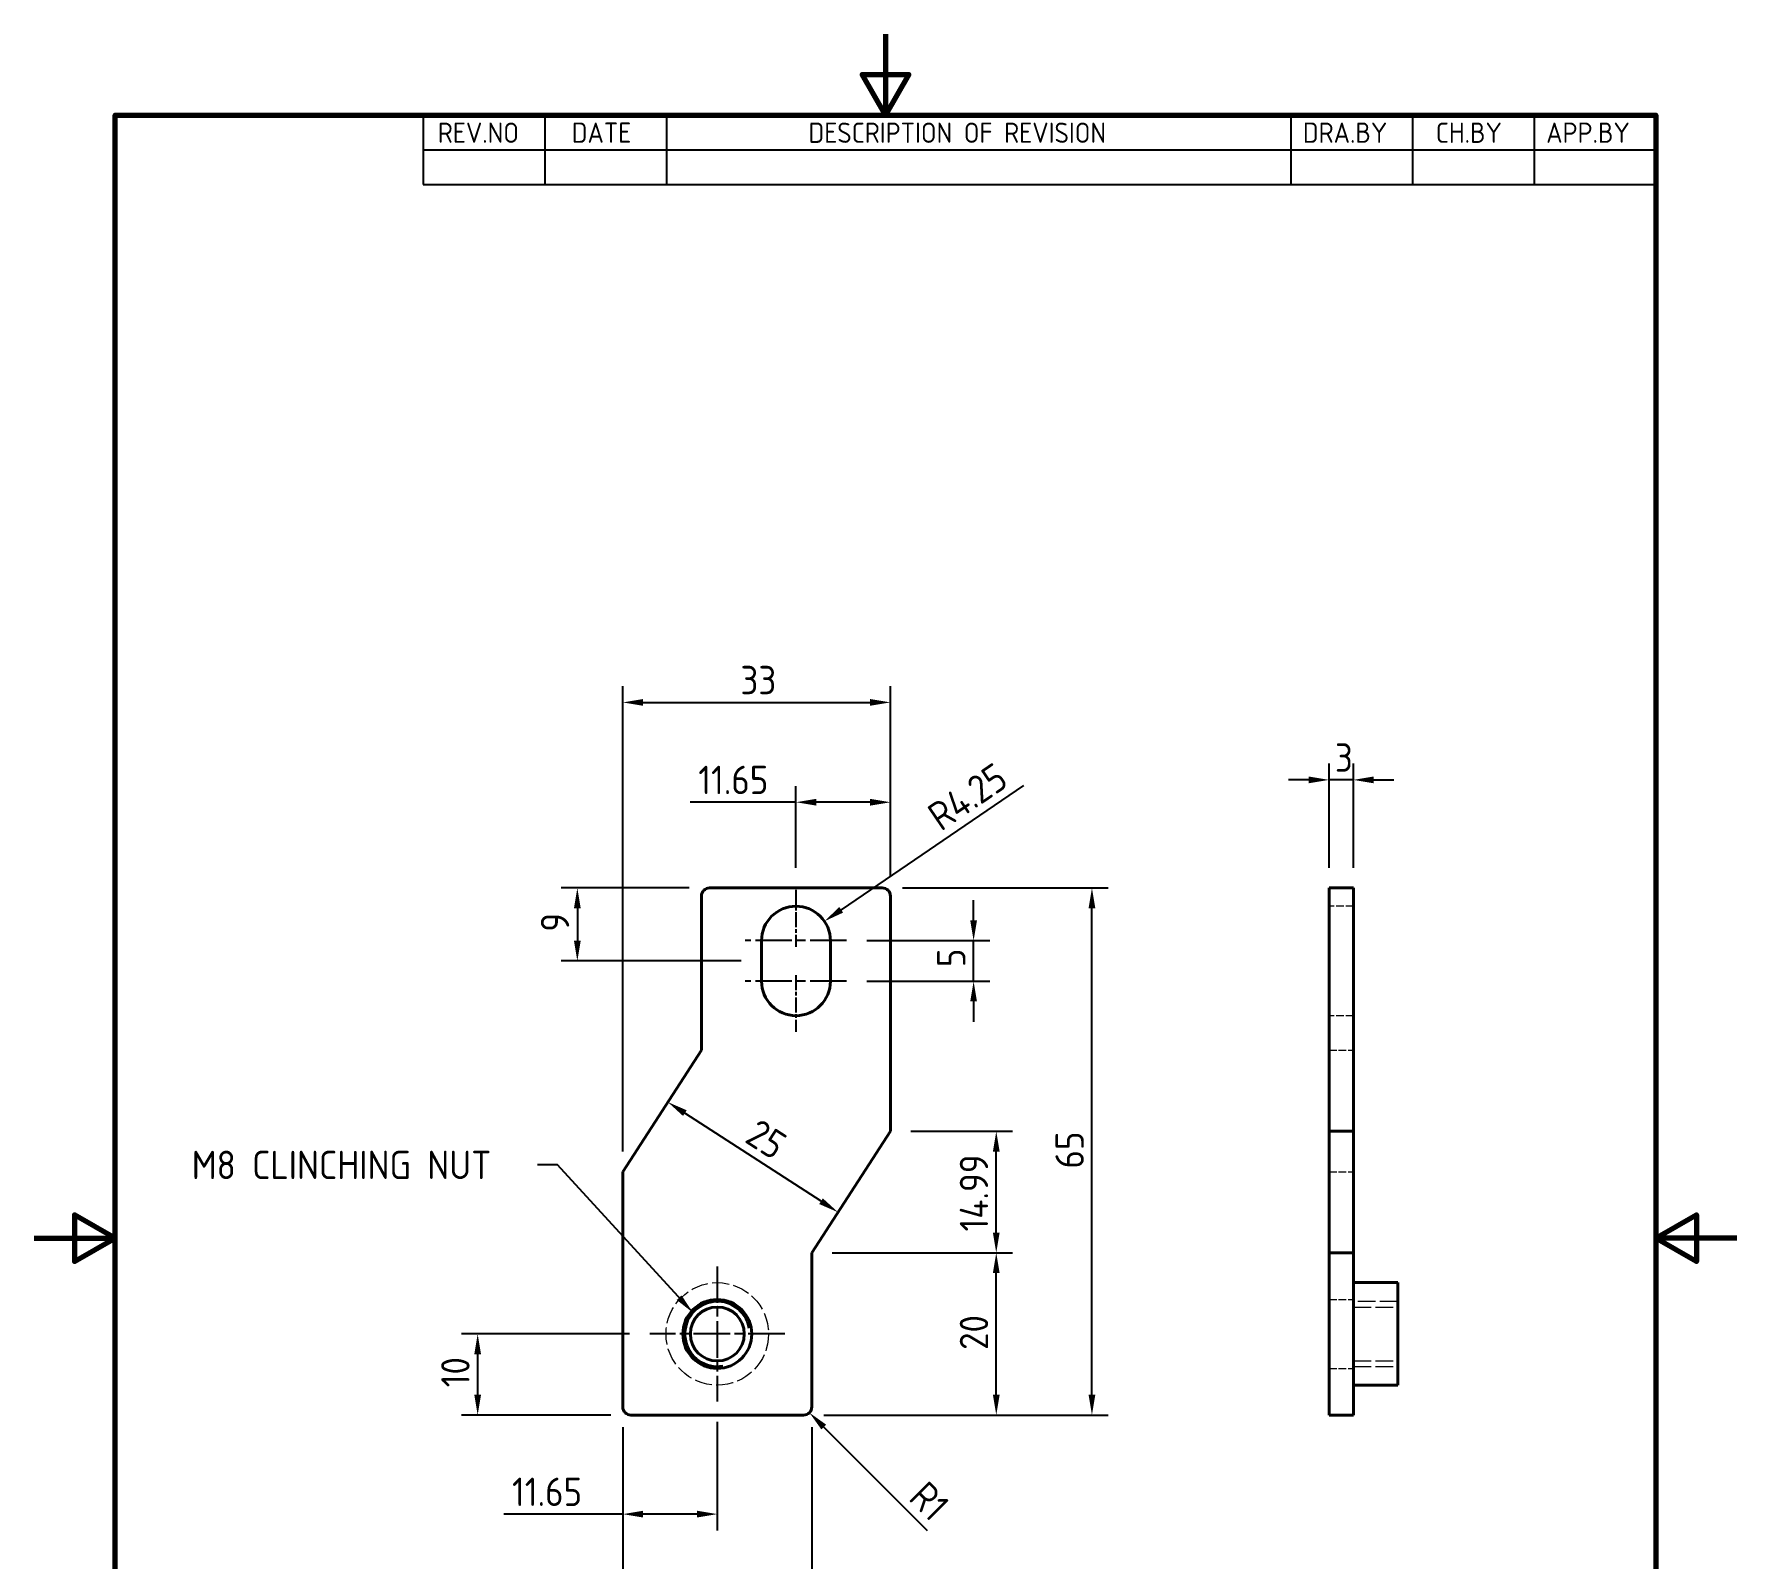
# Model space of a CAD drawing. Header units: millimetres. Extents: x 0 to 210, y 0 to 297.
# Drawn here: x 0 to 210, y 109 to 297 of the extents above; entities that cross this region are included whole.
import ezdxf

# ---------------------------------------------------------------- set-up
doc = ezdxf.new("R2010")
doc.units = ezdxf.units.MM
doc.linetypes.add('CHAIN', pattern=[0.35429999999999995, 0.2362, -0.0295, 0.0591, -0.0295])
doc.linetypes.add('DASHED', pattern=[0.2067, 0.1654, -0.0413])
doc.layers.get('0').update_dxf_attribs({"color": 3, "lineweight": 25})
for name, color, linetype, lineweight in [('가려진 것(ISO)', 2, 'DASHED', 18), ('가시적인 것(ISO)', 3, 'Continuous', 40), ('가시적인 좁은 것(ISO)', 3, 'Continuous', 35), ('경계(ISO)', 7, 'Continuous', 70), ('기호(ISO)', 5, 'Continuous', 25), ('중심 표식(ISO)', 1, 'Continuous', 25), ('치수(ISO)', 7, 'Continuous', 25)]:
    doc.layers.add(name, color=color, linetype=linetype, lineweight=lineweight)
doc.styles.add('ISO Proportiona M2B', font='isocp.shx')
doc.styles.add('치수 텍스트_PSTEK_POSCO', font='isocp.shx')
doc.dimstyles.new('치수_PSTEK_POSCO', dxfattribs={"dimtxt": 3.5, "dimasz": 2.5, "dimexe": 2, "dimexo": 2.5, "dimgap": 1, "dimtad": 1, "dimrnd": 1e-08, "dimdsep": 46, "dimtxsty": '치수 텍스트_PSTEK_POSCO', "dimcen": 0.09, "dimdle": 10, "dimclrd": 7, "dimclre": 7, "dimclrt": 2, "dimadec": 1, "dimazin": 2, "dimtfac": 1, "dimtmove": 0, "dimatfit": 3, "dimfxl": 0, "dimtolj": 1, "dimlwd": -1, "dimlwe": -1, "dimarcsym": 0})
doc.dimstyles.new('치수_PSTEK_POSCO$7', dxfattribs={"dimtxt": 3.5, "dimasz": 2.5, "dimexe": 2, "dimexo": 2.5, "dimgap": 1, "dimtad": 1, "dimrnd": 1e-08, "dimdsep": 46, "dimtxsty": '치수 텍스트_PSTEK_POSCO', "dimcen": 0.09, "dimdle": 10, "dimclrd": 7, "dimclre": 7, "dimclrt": 2, "dimadec": 1, "dimazin": 2, "dimtfac": 1, "dimtmove": 0, "dimatfit": 3, "dimfxl": 0, "dimtolj": 1, "dimlwd": -1, "dimlwe": -1, "dimarcsym": 0})

# ---------------------------------------------------------------- blocks, each defined once
blk = doc.blocks.new('경계 Default Border')
at = {"layer": '경계(ISO)', "flags": 128}
for points in [[(105, 297.0000076293945), (105, 287.0000076293945), (102.1132469177246, 292.0000076293945), (107.8867530822754, 292.0000076293945), (105, 287.0000076293945)], [(10, 10), (10, 287.0000076293945), (200, 287.0000076293945), (200, 10), (10, 10)], [(0, 148.5000038146973), (10, 148.5000038146973), (5, 151.3867473602295), (5, 145.6132507324219), (10, 148.5000038146973)], [(210, 148.5000038146973), (200, 148.5000038146973), (205, 151.3867473602295), (205, 145.6132507324219), (200, 148.5000038146973)]]:
    blk.add_lwpolyline(points, dxfattribs=at)
blk = doc.blocks.new('리비전 내역')
at = {"layer": '기호(ISO)'}
for p, q in [((48.00000000000001, 287.0000076293945), (200, 287.0000076293945)), ((48.00000000000001, 287.0000076293945), (48.00000000000001, 282.7200076293945)), ((63.00000000000001, 287.0000076293945), (63.00000000000001, 282.7200076293945)), ((78, 287.0000076293945), (78, 282.7200076293945)), ((155, 287.0000076293945), (155, 282.7200076293945)), ((170, 287.0000076293945), (170, 282.7200076293945)), ((185, 287.0000076293945), (185, 282.7200076293945)), ((200, 287.0000076293945), (200, 282.7200076293945)), ((48.00000000000001, 282.7200076293945), (200, 282.7200076293945)), ((48.00000000000001, 282.7200076293945), (48.00000000000001, 278.4400076293945)), ((63.00000000000001, 282.7200076293945), (63.00000000000001, 278.4400076293945)), ((78, 282.7200076293945), (78, 278.4400076293945)), ((155, 282.7200076293945), (155, 278.4400076293945)), ((170, 282.7200076293945), (170, 278.4400076293945)), ((185, 282.7200076293945), (185, 278.4400076293945)), ((200, 282.7200076293945), (200, 278.4400076293945)), ((48.00000000000001, 278.4400076293945), (200, 278.4400076293945))]:
    blk.add_line(p, q, dxfattribs=at)
at = {"layer": '기호(ISO)', "color": 2, "char_height": 2.5, "attachment_point": 7, "style": 'ISO Proportiona M2B'}
for s, insert in [('REV.NO', (49.7871163682308, 283.5831900503393)), ('DATE', (66.31423177283666, 283.5831900503393)), ('DESCRIPTION OF REVISION', (95.50702043336295, 283.5831900503393)), ('DRA.BY', (156.4757339553203, 283.5831900503393)), ('CH.BY', (172.8642915086116, 283.5831900503393)), ('APP.BY', (186.4777339604403, 283.5831900503393))]:
    blk.add_mtext(s, dxfattribs=dict(at, insert=insert))
blk = doc.blocks.new('*D22')
at = {"layer": 'Defpoints', "color": 0, "transparency": 16777216}
for p in [(84.2577221024208, 128.3722852944164), (72.6077221024208, 127.6972852944164), (84.2577221024208, 114.4789724809717)]:
    blk.add_point(p, dxfattribs=at)
at = {"layer": '치수(ISO)', "color": 7, "transparency": 16777216}
for p, q in [((72.6077221024208, 125.1972852944164), (72.6077221024208, 112.4789724809717)), ((84.2577221024208, 125.8722852944164), (84.2577221024208, 112.4789724809717)), ((72.6077221024208, 114.4789724809717), (57.94531298195918, 114.4789724809717)), ((81.7577221024208, 114.4789724809717), (75.1077221024208, 114.4789724809717))]:
    blk.add_line(p, q, dxfattribs=at)
for points in [[(75.1077221024208, 114.8956391476384), (75.1077221024208, 114.062305814305), (72.6077221024208, 114.4789724809717)], [(81.7577221024208, 114.8956391476384), (81.7577221024208, 114.062305814305), (84.2577221024208, 114.4789724809717)]]:
    blk.add_solid(points, dxfattribs=at)
at = {"layer": '치수(ISO)', "color": 2, "transparency": 16777216, "insert": (58.94531298195918, 117.2289724809717), "char_height": 3.5, "attachment_point": 4, "style": '치수 텍스트_PSTEK_POSCO'}
blk.add_mtext('\\A1;11.65', dxfattribs=at)
blk = doc.blocks.new('*D23')
at = {"layer": 'Defpoints', "color": 0, "transparency": 16777216}
for p in [(72.6077221024208, 127.6972852944164), (95.90772210242079, 127.6972852944164), (95.90772210242079, 100.1815414469626)]:
    blk.add_point(p, dxfattribs=at)
at = {"layer": '치수(ISO)', "color": 7, "transparency": 16777216}
for p, q in [((72.6077221024208, 125.1972852944164), (72.6077221024208, 98.18154144696263)), ((95.90772210242079, 125.1972852944164), (95.90772210242079, 98.18154144696263)), ((75.1077221024208, 100.1815414469626), (93.40772210242079, 100.1815414469626))]:
    blk.add_line(p, q, dxfattribs=at)
for points in [[(75.1077221024208, 100.5982081136293), (75.1077221024208, 99.76487478029595), (72.6077221024208, 100.1815414469626)], [(93.40772210242079, 100.5982081136293), (93.40772210242079, 99.76487478029595), (95.90772210242079, 100.1815414469626)]]:
    blk.add_solid(points, dxfattribs=at)
at = {"layer": '치수(ISO)', "color": 2, "transparency": 16777216, "insert": (80.46579575262754, 102.9318859351516), "char_height": 3.5, "attachment_point": 4, "style": '치수 텍스트_PSTEK_POSCO'}
blk.add_mtext('\\A1;23.3', dxfattribs=at)
blk = doc.blocks.new('*D24')
at = {"layer": 'Defpoints', "color": 0, "transparency": 16777216}
for p in [(54.70686728657115, 136.6972852944164), (75.9327221024208, 136.6972852944164), (73.6077221024208, 126.6972852944164)]:
    blk.add_point(p, dxfattribs=at)
at = {"layer": '치수(ISO)', "color": 7, "transparency": 16777216}
for p, q in [((73.4327221024208, 136.6972852944164), (52.70686728657115, 136.6972852944164)), ((54.70686728657115, 129.1972852944164), (54.70686728657115, 134.1972852944164)), ((71.1077221024208, 126.6972852944164), (52.70686728657115, 126.6972852944164))]:
    blk.add_line(p, q, dxfattribs=at)
for points in [[(54.29020061990448, 134.1972852944164), (55.12353395323781, 134.1972852944164), (54.70686728657115, 136.6972852944164)], [(54.29020061990448, 129.1972852944164), (55.12353395323781, 129.1972852944164), (54.70686728657115, 126.6972852944164)]]:
    blk.add_solid(points, dxfattribs=at)
at = {"layer": '치수(ISO)', "color": 2, "transparency": 16777216, "insert": (51.95686728657112, 130.1209073416605), "char_height": 3.5, "attachment_point": 4, "rotation": 90, "style": '치수 텍스트_PSTEK_POSCO'}
blk.add_mtext('\\A1;10', dxfattribs=at)
blk = doc.blocks.new('*D25')
at = {"layer": 'Defpoints', "color": 0, "transparency": 16777216}
for p in [(95.9077221024208, 146.6972852944164), (118.6596436393779, 146.6972852944164), (94.90772210242079, 126.6972852944164)]:
    blk.add_point(p, dxfattribs=at)
at = {"layer": '치수(ISO)', "color": 7, "transparency": 16777216}
for p, q in [((98.4077221024208, 146.6972852944164), (120.6596436393779, 146.6972852944164)), ((118.6596436393779, 129.1972852944164), (118.6596436393779, 144.1972852944164)), ((97.40772210242079, 126.6972852944164), (120.6596436393779, 126.6972852944164))]:
    blk.add_line(p, q, dxfattribs=at)
for points in [[(118.2429769727112, 144.1972852944164), (119.0763103060445, 144.1972852944164), (118.6596436393779, 146.6972852944164)], [(118.2429769727112, 129.1972852944164), (119.0763103060445, 129.1972852944164), (118.6596436393779, 126.6972852944164)]]:
    blk.add_solid(points, dxfattribs=at)
at = {"layer": '치수(ISO)', "color": 2, "transparency": 16777216, "insert": (115.9092991511889, 134.7264683652825), "char_height": 3.5, "attachment_point": 4, "rotation": 90, "style": '치수 텍스트_PSTEK_POSCO'}
blk.add_mtext('\\A1;20', dxfattribs=at)
blk = doc.blocks.new('*D26')
at = {"layer": 'Defpoints', "color": 0, "transparency": 16777216}
for p in [(105.6077221024208, 161.6868316992887), (118.6596436393779, 161.6868316992887), (95.9077221024208, 146.6972852944164)]:
    blk.add_point(p, dxfattribs=at)
at = {"layer": '치수(ISO)', "color": 7, "transparency": 16777216}
for p, q in [((108.1077221024208, 161.6868316992887), (120.6596436393779, 161.6868316992887)), ((118.6596436393779, 149.1972852944164), (118.6596436393779, 159.1868316992887)), ((98.4077221024208, 146.6972852944164), (120.6596436393779, 146.6972852944164))]:
    blk.add_line(p, q, dxfattribs=at)
for points in [[(118.2429769727112, 159.1868316992887), (119.0763103060445, 159.1868316992887), (118.6596436393779, 161.6868316992887)], [(118.2429769727112, 149.1972852944164), (119.0763103060445, 149.1972852944164), (118.6596436393779, 146.6972852944164)]]:
    blk.add_solid(points, dxfattribs=at)
at = {"layer": '치수(ISO)', "color": 2, "transparency": 16777216, "insert": (115.9096436393778, 149.3356548302345), "char_height": 3.5, "attachment_point": 4, "rotation": 90, "style": '치수 텍스트_PSTEK_POSCO'}
blk.add_mtext('\\A1;14.99', dxfattribs=at)
blk = doc.blocks.new('*D27')
at = {"layer": 'Defpoints', "color": 0, "transparency": 16777216}
for p in [(104.6077221024208, 191.6972852944164), (130.4567577238762, 191.6972852944164), (94.90772210242079, 126.6972852944164)]:
    blk.add_point(p, dxfattribs=at)
at = {"layer": '치수(ISO)', "color": 7, "transparency": 16777216}
for p, q in [((107.1077221024208, 191.6972852944164), (132.4567577238762, 191.6972852944164)), ((130.4567577238762, 129.1972852944164), (130.4567577238762, 189.1972852944164)), ((97.40772210242079, 126.6972852944164), (132.4567577238762, 126.6972852944164))]:
    blk.add_line(p, q, dxfattribs=at)
for points in [[(130.0400910572095, 189.1972852944164), (130.8734243905429, 189.1972852944164), (130.4567577238762, 191.6972852944164)], [(130.0400910572095, 129.1972852944164), (130.8734243905429, 129.1972852944164), (130.4567577238762, 126.6972852944164)]]:
    blk.add_solid(points, dxfattribs=at)
at = {"layer": '치수(ISO)', "color": 2, "transparency": 16777216, "insert": (127.7067577238762, 157.0950735115523), "char_height": 3.5, "attachment_point": 4, "rotation": 90, "style": '치수 텍스트_PSTEK_POSCO'}
blk.add_mtext('\\A1;65', dxfattribs=at)
blk = doc.blocks.new('*D28')
at = {"layer": 'Defpoints', "color": 0, "transparency": 16777216}
for p in [(105.6077221024208, 214.5801863587698), (105.6077221024208, 190.6972852944164), (72.6077221024208, 156.7077388895441)]:
    blk.add_point(p, dxfattribs=at)
at = {"layer": '치수(ISO)', "color": 7, "transparency": 16777216}
for p, q in [((72.6077221024208, 159.2077388895441), (72.6077221024208, 216.5801863587698)), ((105.6077221024208, 193.1972852944164), (105.6077221024208, 216.5801863587698)), ((75.1077221024208, 214.5801863587698), (103.1077221024208, 214.5801863587698))]:
    blk.add_line(p, q, dxfattribs=at)
for points in [[(75.1077221024208, 214.9968530254364), (75.1077221024208, 214.1635196921031), (72.6077221024208, 214.5801863587698)], [(103.1077221024208, 214.9968530254364), (103.1077221024208, 214.1635196921031), (105.6077221024208, 214.5801863587698)]]:
    blk.add_solid(points, dxfattribs=at)
at = {"layer": '치수(ISO)', "color": 2, "transparency": 16777216, "insert": (87.1102347290055, 217.3301863587698), "char_height": 3.5, "attachment_point": 4, "style": '치수 텍스트_PSTEK_POSCO'}
blk.add_mtext('\\A1;33', dxfattribs=at)
blk = doc.blocks.new('*D29')
at = {"layer": 'Defpoints', "color": 0, "transparency": 16777216}
for p in [(105.6077221024208, 202.2682597495844), (93.95772210242079, 191.6972852944164), (105.6077221024208, 190.6972852944164)]:
    blk.add_point(p, dxfattribs=at)
at = {"layer": '치수(ISO)', "color": 7, "transparency": 16777216}
for p, q in [((93.95772210242079, 194.1972852944164), (93.95772210242079, 204.2682597495844)), ((105.6077221024208, 193.1972852944164), (105.6077221024208, 204.2682597495844)), ((93.95772210242079, 202.2682597495844), (80.9127473555902, 202.2682597495844)), ((103.1077221024208, 202.2682597495844), (96.45772210242079, 202.2682597495844))]:
    blk.add_line(p, q, dxfattribs=at)
for points in [[(96.45772210242079, 202.6849264162511), (96.45772210242079, 201.8515930829178), (93.95772210242079, 202.2682597495844)], [(103.1077221024208, 202.6849264162511), (103.1077221024208, 201.8515930829178), (105.6077221024208, 202.2682597495844)]]:
    blk.add_solid(points, dxfattribs=at)
at = {"layer": '치수(ISO)', "color": 2, "transparency": 16777216, "insert": (81.91274735559021, 205.0182597495844), "char_height": 3.5, "attachment_point": 4, "style": '치수 텍스트_PSTEK_POSCO'}
blk.add_mtext('\\A1;11.65', dxfattribs=at)
blk = doc.blocks.new('*D30')
at = {"layer": 'Defpoints', "color": 0, "transparency": 16777216}
for p in [(100.2077221024208, 185.1972852944164), (115.8655902178066, 185.1972852944164), (100.2077221024208, 180.1972852944164)]:
    blk.add_point(p, dxfattribs=at)
at = {"layer": '치수(ISO)', "color": 7, "transparency": 16777216}
for p, q in [((115.8655902178066, 187.6972852944164), (115.8655902178066, 190.1972852944164)), ((102.7077221024208, 185.1972852944164), (117.8655902178066, 185.1972852944164)), ((115.8655902178066, 180.1972852944164), (115.8655902178066, 185.1972852944164)), ((102.7077221024208, 180.1972852944164), (117.8655902178066, 180.1972852944164)), ((115.8655902178066, 177.6972852944164), (115.8655902178066, 175.1972852944164))]:
    blk.add_line(p, q, dxfattribs=at)
for points in [[(115.4489235511399, 187.6972852944164), (116.2822568844733, 187.6972852944164), (115.8655902178066, 185.1972852944164)], [(115.4489235511399, 177.6972852944164), (116.2822568844733, 177.6972852944164), (115.8655902178066, 180.1972852944164)]]:
    blk.add_solid(points, dxfattribs=at)
at = {"layer": '치수(ISO)', "color": 2, "transparency": 16777216, "insert": (113.1155902178066, 181.9247979210011), "char_height": 3.5, "attachment_point": 4, "rotation": 90, "style": '치수 텍스트_PSTEK_POSCO'}
blk.add_mtext('\\A1;5', dxfattribs=at)
blk = doc.blocks.new('*D31')
at = {"layer": 'Defpoints', "color": 0, "transparency": 16777216}
for p in [(97.46949851459394, 187.591011768119), (93.95772210242077, 185.1972852944164)]:
    blk.add_point(p, dxfattribs=at)
at = {"layer": '치수(ISO)', "color": 7, "transparency": 16777216}
blk.add_line((122.0212147472047, 204.3261583785679), (99.535249345284, 188.9990861644146), dxfattribs=at)
blk.add_solid([(99.30057027923473, 189.3433779695296), (99.76992841133328, 188.6547943592996), (97.46949851459394, 187.591011768119)], dxfattribs=at)
at = {"layer": '치수(ISO)', "color": 2, "transparency": 16777216, "insert": (110.8498923826279, 200.0399726284234), "char_height": 3.5, "attachment_point": 4, "rotation": 34.27945266949483, "style": '치수 텍스트_PSTEK_POSCO'}
blk.add_mtext('\\A1;R4.25', dxfattribs=at)
blk = doc.blocks.new('*D32')
at = {"layer": 'Defpoints', "color": 0, "transparency": 16777216}
for p in [(94.90772210242079, 127.6972852944164), (95.61482888360744, 126.9901785132299)]:
    blk.add_point(p, dxfattribs=at)
at = {"layer": '치수(ISO)', "color": 7, "transparency": 16777216}
blk.add_line((110.167919831583, 112.4370875652588), (97.38259583657408, 125.2224115602639), dxfattribs=at)
blk.add_solid([(97.67722366206843, 125.5170393857583), (97.08796801107974, 124.9277837347694), (95.61482888360744, 126.9901785132299)], dxfattribs=at)
at = {"layer": '치수(ISO)', "color": 2, "transparency": 16777216, "insert": (108.9304829645058, 117.5636117288611), "char_height": 3.5, "attachment_point": 4, "rotation": 315.00000000000864, "style": '치수 텍스트_PSTEK_POSCO'}
blk.add_mtext('\\A1;R1', dxfattribs=at)
blk = doc.blocks.new('*D33')
at = {"layer": 'Defpoints', "color": 0, "transparency": 16777216}
for p in [(159.6939672222717, 205.0260710505533), (159.6939672222717, 191.6972852944164), (162.6939672222717, 191.6972852944164)]:
    blk.add_point(p, dxfattribs=at)
at = {"layer": '치수(ISO)', "color": 7, "transparency": 16777216}
for p, q in [((159.6939672222717, 194.1972852944164), (159.6939672222717, 207.0260710505533)), ((162.6939672222717, 194.1972852944164), (162.6939672222717, 207.0260710505533)), ((157.1939672222717, 205.0260710505533), (154.6939672222717, 205.0260710505533)), ((162.6939672222717, 205.0260710505533), (159.6939672222717, 205.0260710505533)), ((165.1939672222717, 205.0260710505533), (167.6939672222717, 205.0260710505533))]:
    blk.add_line(p, q, dxfattribs=at)
for points in [[(157.1939672222717, 205.44273771722), (157.1939672222717, 204.6094043838867), (159.6939672222717, 205.0260710505533)], [(165.1939672222717, 205.44273771722), (165.1939672222717, 204.6094043838867), (162.6939672222717, 205.0260710505533)]]:
    blk.add_solid(points, dxfattribs=at)
at = {"layer": '치수(ISO)', "color": 2, "transparency": 16777216, "insert": (160.4214798488564, 207.7760710505533), "char_height": 3.5, "attachment_point": 4, "style": '치수 텍스트_PSTEK_POSCO'}
blk.add_mtext('\\A1;3', dxfattribs=at)
blk = doc.blocks.new('*D34')
at = {"layer": 'Defpoints', "color": 0, "transparency": 16777216}
for p in [(78.16075562631045, 165.288919682756), (78.16075562631045, 165.288919682756), (99.1494464258561, 151.7067674777088)]:
    blk.add_point(p, dxfattribs=at)
at = {"layer": '치수(ISO)', "color": 7, "transparency": 16777216}
blk.add_line((97.05057734590153, 153.0649826982136), (80.25962470626501, 163.9307044622513), dxfattribs=at)
for points in [[(80.48599390968246, 164.280515975577), (80.03325550284757, 163.5808929489255), (78.16075562631045, 165.288919682756)], [(97.27694654931898, 153.4147942115393), (96.82420814248408, 152.7151711848878), (99.1494464258561, 151.7067674777088)]]:
    blk.add_solid(points, dxfattribs=at)
at = {"layer": '치수(ISO)', "color": 2, "transparency": 16777216, "insert": (88.43503049262887, 161.9162389614013), "char_height": 3.5, "attachment_point": 4, "rotation": 327.09238146208673, "style": '치수 텍스트_PSTEK_POSCO'}
blk.add_mtext('\\A1;25', dxfattribs=at)
blk = doc.blocks.new('*D35')
at = {"layer": 'Defpoints', "color": 0, "transparency": 16777216}
for p in [(83.3077221024208, 191.6972852944164), (66.99686689987071, 182.6972852944164), (89.70772210242077, 182.6972852944164)]:
    blk.add_point(p, dxfattribs=at)
at = {"layer": '치수(ISO)', "color": 7, "transparency": 16777216}
for p, q in [((80.8077221024208, 191.6972852944164), (64.99686689987071, 191.6972852944164)), ((66.99686689987071, 189.1972852944164), (66.99686689987071, 185.1972852944164)), ((87.20772210242077, 182.6972852944164), (64.99686689987071, 182.6972852944164))]:
    blk.add_line(p, q, dxfattribs=at)
for points in [[(66.58020023320404, 189.1972852944164), (67.41353356653738, 189.1972852944164), (66.99686689987071, 191.6972852944164)], [(66.58020023320404, 185.1972852944164), (67.41353356653738, 185.1972852944164), (66.99686689987071, 182.6972852944164)]]:
    blk.add_solid(points, dxfattribs=at)
at = {"layer": '치수(ISO)', "color": 2, "transparency": 16777216, "insert": (64.24686689987068, 186.305624411113), "char_height": 3.5, "attachment_point": 4, "rotation": 90, "style": '치수 텍스트_PSTEK_POSCO'}
blk.add_mtext('\\A1;9', dxfattribs=at)

msp = doc.modelspace()

# ---------------------------------------------------------------- linework, layer by layer
at = {"layer": '가려진 것(ISO)', "ltscale": 5.713989734649658}
for p, q in [((162.6939672222685, 189.4472852944164), (159.6939672222686, 189.4472852944164)), ((162.6939672222685, 175.9472852944164), (159.6939672222686, 175.9472852944164)), ((159.6939672222651, 171.6972852944164), (162.6939672222651, 171.6972852944164)), ((159.6939672222622, 156.7077388895441), (162.6939672222622, 156.7077388895441)), ((159.6939672222657, 140.9472852944164), (162.6939672222657, 140.9472852944164)), ((159.6939672222657, 132.4472852944164), (162.6939672222657, 132.4472852944164))]:
    msp.add_line(p, q, dxfattribs=at)
at = {"layer": '가려진 것(ISO)', "ltscale": 13.23173713684082}
for p, q in [((168.1639672222657, 140.6972852944164), (162.6939672222657, 140.6972852944164)), ((162.6939672222657, 140.0207852944164), (168.1639672222657, 140.0207852944164)), ((162.6939672222657, 133.3737852944164), (168.1639672222657, 133.3737852944164)), ((162.6939672222657, 132.6972852944164), (168.1639672222657, 132.6972852944164))]:
    msp.add_line(p, q, dxfattribs=at)
at = {"layer": '가려진 것(ISO)', "ltscale": 12.81765747070312}
msp.add_circle((84.2577221024208, 136.6972852944164), 6.325000000000001, dxfattribs=at)
at = {"layer": '가시적인 것(ISO)'}
for p, q in [((104.6077221024208, 191.6972852944164), (83.3077221024208, 191.6972852944164)), ((162.6939672222717, 191.6972852944164), (159.6939672222717, 191.6972852944164)), ((159.693967222272, 190.6972852944164), (159.6939672222717, 191.6972852944164)), ((162.6939672222717, 191.6972852944164), (162.693967222272, 190.6972852944164)), ((82.3077221024208, 190.6972852944164), (82.3077221024208, 171.6972852944164)), ((105.6077221024208, 190.6972852944164), (105.6077221024208, 161.6868316992887)), ((159.693967222272, 190.6972852944164), (159.693967222272, 161.6868316992887)), ((162.693967222272, 161.6868316992887), (162.693967222272, 190.6972852944164)), ((89.70772210242077, 180.1972852944164), (89.70772210242077, 185.1972852944164)), ((98.2077221024208, 185.1972852944164), (98.2077221024208, 180.1972852944164)), ((82.3077221024208, 171.6972852944164), (72.6077221024208, 156.7077388895441)), ((95.9077221024208, 146.6972852944164), (105.6077221024208, 161.6868316992887)), ((159.6939672222691, 146.6972852944164), (159.693967222272, 161.6868316992887)), ((159.693967222272, 161.6868316992887), (162.693967222272, 161.6868316992887)), ((162.693967222272, 161.6868316992887), (162.6939672222691, 146.6972852944164)), ((72.6077221024208, 127.6972852944164), (72.6077221024208, 156.7077388895441)), ((95.90772210242079, 127.6972852944164), (95.9077221024208, 146.6972852944164)), ((159.6939672222691, 127.6972852944164), (159.6939672222691, 146.6972852944164)), ((159.6939672222691, 146.6972852944164), (162.6939672222691, 146.6972852944164)), ((162.6939672222691, 146.6972852944164), (162.6939672222691, 127.6972852944164)), ((162.6939672222657, 143.0222852944164), (168.1639672222657, 143.0222852944164)), ((168.1639672222657, 130.3722852944164), (168.1639672222657, 143.0222852944164)), ((162.6939672222657, 130.3722852944164), (168.1639672222657, 130.3722852944164)), ((94.90772210242079, 126.6972852944164), (73.6077221024208, 126.6972852944164)), ((159.6939672222688, 126.6972852944164), (159.6939672222691, 127.6972852944164)), ((159.6939672222688, 126.6972852944164), (162.6939672222688, 126.6972852944164)), ((162.6939672222691, 127.6972852944164), (162.6939672222688, 126.6972852944164))]:
    msp.add_line(p, q, dxfattribs=at)
for radius in [4.25, 3.3235]:
    msp.add_circle((84.2577221024208, 136.6972852944164), radius, dxfattribs=at)
for centre, radius, start, end in [((83.3077221024208, 190.6972852944164), 0.9999999999999998, 90, 180), ((104.6077221024208, 190.6972852944164), 1.000000000000002, 0, 90), ((93.95772210242079, 185.1972852944164), 4.249999999999998, 0, 180), ((93.95772210242079, 180.1972852944164), 4.249999999999989, 180, 0), ((73.6077221024208, 127.6972852944164), 0.9999999999999964, 180, 270), ((94.90772210242079, 127.6972852944164), 0.9999999999999964, 270, 0)]:
    msp.add_arc(centre, radius, start, end, dxfattribs=at)
at = {"layer": '가시적인 좁은 것(ISO)'}
msp.add_arc((84.2577221024208, 136.6972852944164), 3.999999999999998, 10.00000000004892, 279.999999999998, dxfattribs=at)
at = {"layer": '중심 표식(ISO)', "linetype": 'CHAIN', "ltscale": 7.778351783752441}
for p, q in [((93.95772210242079, 191.4472852944164), (93.95772210242079, 184.4472852944164)), ((93.95772210242079, 180.9472852944164), (93.95772210242079, 173.9472852944164))]:
    msp.add_line(p, q, dxfattribs=at)
at = {"layer": '중심 표식(ISO)', "linetype": 'CHAIN', "ltscale": 19.05165100097656}
for p, q in [((100.2077221024208, 185.1972852944164), (87.70772210242079, 185.1972852944164)), ((100.2077221024208, 180.1972852944164), (87.7077221024208, 180.1972852944164)), ((84.2577221024208, 145.0222852944164), (84.2577221024208, 128.3722852944164)), ((92.5827221024208, 136.6972852944164), (75.9327221024208, 136.6972852944164))]:
    msp.add_line(p, q, dxfattribs=at)

# ---------------------------------------------------------------- block references
msp.add_blockref('경계 Default Border', (0, 0))
at = {"layer": '기호(ISO)'}
msp.add_blockref('리비전 내역', (0, 0), dxfattribs=at)

# ---------------------------------------------------------------- texts
at = {"layer": '기호(ISO)', "color": 2, "insert": (19.44638424098937, 157.5400267357315), "char_height": 3.499999940395355, "width": 41.6203784942627, "attachment_point": 4, "style": '치수 텍스트_PSTEK_POSCO'}
msp.add_mtext('{\\fISOCP|b0|i0;\\H3.5000;M8 CLINCHING NUT}', dxfattribs=at)

# ---------------------------------------------------------------- dimensions: what is measured, and where the dimension line sits
at = {"layer": '치수(ISO)', "color": 7}
for base, p1, p2, override, picture, middle in [((105.6077221024208, 214.5801863587698), (72.6077221024208, 156.7077388895441), (105.6077221024208, 190.6972852944164), {"dimdec": 2, "dimtp": 0, "dimtm": -0, "dimtdec": 2, "dimtofl": 0, "dimatfit": 1}, '*D28', (89.1077221024208, 214.5801863587698)), ((84.2577221024208, 114.4789724809717), (72.6077221024208, 127.6972852944164), (84.2577221024208, 128.3722852944164), {"dimdec": 2, "dimtp": 0, "dimtm": -0, "dimtdec": 2, "dimtofl": 0, "dimatfit": 2}, '*D22', (63.21780035537447, 114.4789724809717)), ((95.90772210242079, 100.1815414469626), (72.6077221024208, 127.6972852944164), (95.90772210242079, 127.6972852944164), {"dimdec": 2, "dimtp": 0, "dimtm": -0, "dimtdec": 2, "dimtofl": 0, "dimatfit": 1}, '*D23', (84.25772210242079, 100.1815414469626))]:
    dim = msp.add_linear_dim(base=base, p1=p1, p2=p2, dimstyle='치수_PSTEK_POSCO', override=override, dxfattribs=at)
    dim.commit()
    dim.dimension.update_dxf_attribs({"geometry": picture, "text_midpoint": middle, "dimtype": 160})
for base, p1, p2, angle, override, picture, middle in [((159.6939672222717, 205.0260710505533), (162.6939672222717, 191.6972852944164), (159.6939672222717, 191.6972852944164), 180, {"dimdec": 2, "dimtp": 0, "dimtm": -0, "dimtdec": 2, "dimtofl": 1, "dimatfit": 1}, '*D33', (161.1939672222717, 205.0260710505533)), ((105.6077221024208, 202.2682597495844), (93.95772210242079, 191.6972852944164), (105.6077221024208, 190.6972852944164), 180, {"dimdec": 2, "dimtp": 0, "dimtm": -0, "dimtdec": 2, "dimtofl": 0, "dimatfit": 2}, '*D29', (86.1852347290055, 202.2682597495844)), ((66.99686689987071, 182.6972852944164), (83.3077221024208, 191.6972852944164), (89.70772210242077, 182.6972852944164), 90, {"dimdec": 2, "dimtp": 0, "dimtm": -0, "dimtdec": 2, "dimtofl": 0, "dimatfit": 1}, '*D35', (66.99686689987068, 187.1972852944164)), ((130.4567577238762, 191.6972852944164), (94.90772210242079, 126.6972852944164), (104.6077221024208, 191.6972852944164), 90, {"dimdec": 2, "dimtp": 0, "dimtm": -0, "dimtdec": 2, "dimtofl": 0, "dimatfit": 1}, '*D27', (130.4567577238762, 159.1972852944164)), ((115.8655902178066, 185.1972852944164), (100.2077221024208, 180.1972852944164), (100.2077221024208, 185.1972852944164), 90, {"dimdec": 2, "dimtp": 0, "dimtm": -0, "dimtdec": 2, "dimtofl": 1, "dimatfit": 1}, '*D30', (115.8655902178066, 182.6972852944164)), ((78.16075562631045, 165.288919682756), (99.14944642585611, 151.7067674777089), (78.16075562631045, 165.288919682756), 327.0923814620867, {"dimdec": 2, "dimse1": 1, "dimse2": 1, "dimtp": 0, "dimtm": -0, "dimtdec": 2, "dimtofl": 0, "dimatfit": 1}, '*D34', (88.65510102608329, 158.4978435802324)), ((118.6596436393779, 161.6868316992887), (95.9077221024208, 146.6972852944164), (105.6077221024208, 161.6868316992887), 90, {"dimdec": 2, "dimtp": 0, "dimtm": -0, "dimtdec": 2, "dimtofl": 0, "dimatfit": 1}, '*D26', (118.6596436393778, 154.1920584968525)), ((118.6596436393779, 146.6972852944164), (94.90772210242079, 126.6972852944164), (95.9077221024208, 146.6972852944164), 90, {"dimdec": 2, "dimtp": 0, "dimtm": -0, "dimtdec": 2, "dimtofl": 0, "dimatfit": 1}, '*D25', (118.6596436393778, 136.6972852944164)), ((54.70686728657115, 136.6972852944164), (73.6077221024208, 126.6972852944164), (75.9327221024208, 136.6972852944164), 90, {"dimdec": 2, "dimtp": 0, "dimtm": -0, "dimtdec": 2, "dimtofl": 0, "dimatfit": 1}, '*D24', (54.70686728657112, 131.6972852944164))]:
    dim = msp.add_linear_dim(base=base, p1=p1, p2=p2, angle=angle, dimstyle='치수_PSTEK_POSCO', override=override, dxfattribs=at)
    dim.commit()
    dim.dimension.update_dxf_attribs({"geometry": picture, "text_midpoint": middle, "dimtype": 160})
for center, mpoint, picture, middle in [((93.95772210242077, 185.1972852944164), (97.46949851459394, 187.591011768119), '*D31', (116.7969413297406, 200.7651453420045)), ((94.90772210242079, 127.6972852944164), (95.61482888360744, 126.9901785132299), '*D32', (108.2233761833197, 114.3816312135215))]:
    dim = msp.add_radius_dim(center=center, mpoint=mpoint, dimstyle='치수_PSTEK_POSCO', override={"dimdec": 2, "dimcen": 0, "dimtp": 0, "dimtm": -0, "dimtdec": 2, "dimtofl": 0}, dxfattribs=at)
    dim.commit()
    dim.dimension.update_dxf_attribs({"geometry": picture, "text_midpoint": middle, "dimtype": 164})

# ---------------------------------------------------------------- leaders
at = {"layer": '기호(ISO)', "color": 7, "annotation_type": 0, "has_hookline": 1, "hookline_direction": 1, "text_width": 40.48869544724585}
msp.add_leader([(81.24329852158976, 139.3265913768895), (64.56676273525207, 157.5400267357315), (62.06676273525206, 157.5400267357315)], dimstyle='치수_PSTEK_POSCO$7', override={"dimtad": 0}, dxfattribs=at)

doc.saveas('drawing.dxf')
